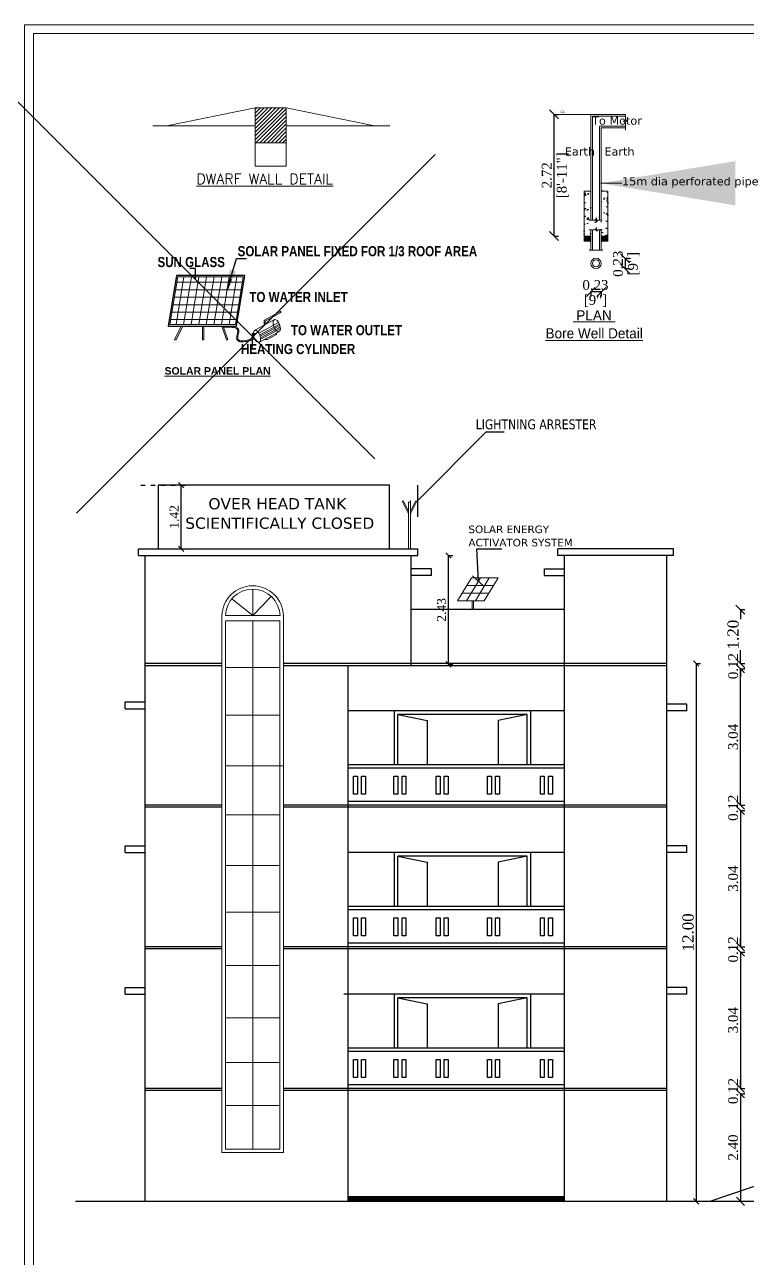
# Model space of a CAD drawing. Header units: metres. Extents: x 6014 to 6142, y -370 to -316.
# Drawn here: x 6014.47 to 6030.59, y -343.08 to -315.56 of the extents above; entities that cross this region are included whole.
import ezdxf

# ---------------------------------------------------------------- set-up
doc = ezdxf.new("R2010")
doc.units = ezdxf.units.M
doc.header["$MEASUREMENT"] = 0
doc.header["$PDMODE"] = 34
doc.linetypes.add('DOT2', pattern=[0.125, 0, -0.125])
doc.layers.get('0').update_dxf_attribs({"lineweight": 18})
doc.layers.get('Defpoints').update_dxf_attribs({"lineweight": 18})
for name, color, linetype in [('BLK_1_HT_OF_BLDG', 5, 'Continuous'), ('BLK_1_PARAPET_HT', 233, 'Continuous'), ('BLK_1_ROOF_WATER_TA1NK_HT', 235, 'Continuous'), ('BLK_1_STAIR_HEADROOM', 55, 'Continuous')]:
    doc.layers.add(name, color=color, linetype=linetype)
doc.styles.add('MURUGAN', font='GOTHIC.TTF')
doc.styles.add('R1', font='swisscb.ttf')
doc.styles.add('ROMANC', font='GOTHIC.TTF')
doc.styles.add('ROMAND', font='ROMAND.SHX')
doc.styles.add('ROMANS', font='verdana.ttf', dxfattribs={"width": 0.8})
doc.styles.add('ROMANTIC', font='arialbd.ttf')
doc.styles.get("Standard").update_dxf_attribs({"font": 'arial.ttf'})
doc.styles.add('style1', font='times.ttf')
doc.dimstyles.new('ARROW', dxfattribs={"dimscale": 0, "dimtxt": 9, "dimasz": 4, "dimexe": 1, "dimexo": 2, "dimgap": 4, "dimtad": 1, "dimdec": 1, "dimzin": 3, "dimdsep": 46, "dimlunit": 4, "dimtxsty": 'ROMANS', "dimblk": 'OBLIQUE', "dimcen": 0, "dimclrd": 256, "dimclre": 256, "dimclrt": 256, "dimadec": 0, "dimazin": 0, "dimtfac": 1, "dimtdec": 1, "dimtix": 1, "dimtmove": 2, "dimatfit": 0, "dimldrblk": 'OBLIQUE', "dimfxl": 0, "dimtolj": 1, "dimtzin": 3, "dimarcsym": 0})
doc.dimstyles.new('main dim', dxfattribs={"dimtxt": 0.15, "dimasz": 0.12, "dimexe": 0.1, "dimexo": 0.1, "dimgap": 0.05, "dimtad": 1, "dimzin": 3, "dimdsep": 46, "dimtxsty": 'style1', "dimblk": 'OBLIQUE', "dimcen": 0.125, "dimclrd": 8, "dimclre": 8, "dimclrt": 7, "dimadec": 0, "dimazin": 0, "dimtfac": 0.8, "dimtix": 1, "dimtofl": 0, "dimtmove": 2, "dimatfit": 0, "dimfxl": 0, "dimtolj": 1, "dimtzin": 0, "dimarcsym": 0})
doc.dimstyles.get("Standard").update_dxf_attribs({"dimtxt": 7.328125, "dimasz": 3, "dimexe": 3, "dimexo": 6, "dimgap": 1, "dimtad": 1, "dimdec": 1, "dimzin": 11, "dimlunit": 4, "dimtxsty": 'Standard', "dimcen": 2.5, "dimdle": 3, "dimclrd": 4, "dimclre": 8, "dimclrt": 1, "dimadec": 0, "dimazin": 0, "dimtfac": 0.5, "dimtdec": 1, "dimtix": 1, "dimtmove": 0, "dimatfit": 3, "dimfxl": 0, "dimlwd": 15, "dimarcsym": 0})

# ---------------------------------------------------------------- blocks, each defined once
blk = doc.blocks.new('_Oblique')
at = {"color": 0, "linetype": 'ByBlock', "lineweight": -2}
blk.add_line((-0.5, -0.5), (0.5, 0.5), dxfattribs=at)
blk = doc.blocks.new('*D333')
at = {"layer": 'BLK_1_PARAPET_HT', "color": 8, "linetype": 'DOT2', "lineweight": -2}
for p, q in [((6030.435, -328.612), (6030.535, -328.612)), ((6030.435, -329.812), (6030.535, -329.812))]:
    blk.add_line(p, q, dxfattribs=at)
at = {"layer": 'BLK_1_PARAPET_HT', "color": 8, "lineweight": -2}
for p, q in [((6030.435, -328.612), (6030.435, -328.824)), ((6030.435, -329.812), (6030.435, -329.514))]:
    blk.add_line(p, q, dxfattribs=at)
at = {"layer": 'Defpoints', "color": 0, "lineweight": -2}
for p in [(6030.435, -328.612), (6030.435, -329.812), (6030.435, -329.812)]:
    blk.add_point(p, dxfattribs=at)
at = {"layer": 'BLK_1_PARAPET_HT', "color": 8, "lineweight": -2, "xscale": 0.2, "yscale": 0.2, "zscale": 0.2}
for p, rotation in [((6030.435, -328.612), 90), ((6030.435, -329.812), 270)]:
    blk.add_blockref('_Oblique', p, dxfattribs=dict(at, rotation=rotation))
at = {"layer": 'BLK_1_PARAPET_HT', "color": 7, "lineweight": -2, "insert": (6030.273, -329.169), "char_height": 0.25, "attachment_point": 5, "rotation": 90, "style": 'style1'}
blk.add_mtext('\\A1;1.20', dxfattribs=at)
blk = doc.blocks.new('*D334')
at = {"color": 8, "lineweight": -2}
for p, q in [((6030.435, -329.812), (6030.435, -329.632)), ((6030.435, -329.932), (6030.435, -330.112))]:
    blk.add_line(p, q, dxfattribs=at)
at = {"color": 8, "linetype": 'DOT2', "lineweight": -2}
for p, q in [((6030.435, -329.812), (6030.535, -329.812)), ((6030.435, -329.932), (6030.535, -329.932))]:
    blk.add_line(p, q, dxfattribs=at)
at = {"layer": 'Defpoints', "color": 0, "lineweight": -2}
for p in [(6030.435, -329.812), (6030.435, -329.932), (6030.435, -329.932)]:
    blk.add_point(p, dxfattribs=at)
at = {"color": 8, "lineweight": -2, "xscale": 0.18, "yscale": 0.18, "zscale": 0.18}
for p, rotation in [((6030.435, -329.812), 270), ((6030.435, -329.932), 90)]:
    blk.add_blockref('_Oblique', p, dxfattribs=dict(at, rotation=rotation))
at = {"color": 7, "insert": (6030.273, -329.872), "char_height": 0.22, "attachment_point": 5, "rotation": 90, "style": 'style1'}
blk.add_mtext('\\A1;0.12', dxfattribs=at)
blk = doc.blocks.new('*D335')
at = {"color": 8, "linetype": 'DOT2', "lineweight": -2}
for p, q in [((6030.435, -329.932), (6030.535, -329.932)), ((6030.435, -332.972), (6030.535, -332.972))]:
    blk.add_line(p, q, dxfattribs=at)
at = {"color": 8, "lineweight": -2}
blk.add_line((6030.435, -332.972), (6030.435, -329.932), dxfattribs=at)
at = {"layer": 'Defpoints', "color": 0, "lineweight": -2}
for p in [(6030.435, -329.932), (6030.435, -329.932), (6030.435, -332.972)]:
    blk.add_point(p, dxfattribs=at)
at = {"color": 8, "lineweight": -2, "xscale": 0.18, "yscale": 0.18, "zscale": 0.18}
for p, rotation in [((6030.435, -329.932), 90), ((6030.435, -332.972), 270)]:
    blk.add_blockref('_Oblique', p, dxfattribs=dict(at, rotation=rotation))
at = {"color": 7, "insert": (6030.273, -331.452), "char_height": 0.22, "attachment_point": 5, "rotation": 90, "style": 'style1'}
blk.add_mtext('\\A1;3.04', dxfattribs=at)
blk = doc.blocks.new('*D336')
at = {"color": 8, "lineweight": -2}
for p, q in [((6030.435, -332.972), (6030.435, -332.792)), ((6030.435, -333.092), (6030.435, -333.272))]:
    blk.add_line(p, q, dxfattribs=at)
at = {"color": 8, "linetype": 'DOT2', "lineweight": -2}
for p, q in [((6030.435, -332.972), (6030.535, -332.972)), ((6030.435, -333.092), (6030.535, -333.092))]:
    blk.add_line(p, q, dxfattribs=at)
at = {"layer": 'Defpoints', "color": 0, "lineweight": -2}
for p in [(6030.435, -332.972), (6030.435, -333.092), (6030.435, -333.092)]:
    blk.add_point(p, dxfattribs=at)
at = {"color": 8, "lineweight": -2, "xscale": 0.18, "yscale": 0.18, "zscale": 0.18}
for p, rotation in [((6030.435, -332.972), 270), ((6030.435, -333.092), 90)]:
    blk.add_blockref('_Oblique', p, dxfattribs=dict(at, rotation=rotation))
at = {"color": 7, "insert": (6030.273, -333.032), "char_height": 0.22, "attachment_point": 5, "rotation": 90, "style": 'style1'}
blk.add_mtext('\\A1;0.12', dxfattribs=at)
blk = doc.blocks.new('*D337')
at = {"color": 8, "linetype": 'DOT2', "lineweight": -2}
for p, q in [((6030.435, -333.092), (6030.535, -333.092)), ((6030.435, -336.132), (6030.535, -336.132))]:
    blk.add_line(p, q, dxfattribs=at)
at = {"color": 8, "lineweight": -2}
blk.add_line((6030.435, -333.092), (6030.435, -336.132), dxfattribs=at)
at = {"layer": 'Defpoints', "color": 0, "lineweight": -2}
for p in [(6030.435, -333.092), (6030.435, -336.132), (6030.435, -336.132)]:
    blk.add_point(p, dxfattribs=at)
at = {"color": 8, "lineweight": -2, "xscale": 0.18, "yscale": 0.18, "zscale": 0.18}
for p, rotation in [((6030.435, -333.092), 90), ((6030.435, -336.132), 270)]:
    blk.add_blockref('_Oblique', p, dxfattribs=dict(at, rotation=rotation))
at = {"color": 7, "insert": (6030.273, -334.612), "char_height": 0.22, "attachment_point": 5, "rotation": 90, "style": 'style1'}
blk.add_mtext('\\A1;3.04', dxfattribs=at)
blk = doc.blocks.new('*D338')
at = {"color": 8, "lineweight": -2}
for p, q in [((6030.435, -336.132), (6030.435, -335.952)), ((6030.435, -336.252), (6030.435, -336.432))]:
    blk.add_line(p, q, dxfattribs=at)
at = {"color": 8, "linetype": 'DOT2', "lineweight": -2}
for p, q in [((6030.435, -336.132), (6030.535, -336.132)), ((6030.435, -336.252), (6030.535, -336.252))]:
    blk.add_line(p, q, dxfattribs=at)
at = {"layer": 'Defpoints', "color": 0, "lineweight": -2}
for p in [(6030.435, -336.132), (6030.435, -336.252), (6030.435, -336.252)]:
    blk.add_point(p, dxfattribs=at)
at = {"color": 8, "lineweight": -2, "xscale": 0.18, "yscale": 0.18, "zscale": 0.18}
for p, rotation in [((6030.435, -336.132), 270), ((6030.435, -336.252), 90)]:
    blk.add_blockref('_Oblique', p, dxfattribs=dict(at, rotation=rotation))
at = {"color": 7, "insert": (6030.273, -336.192), "char_height": 0.22, "attachment_point": 5, "rotation": 90, "style": 'style1'}
blk.add_mtext('\\A1;0.12', dxfattribs=at)
blk = doc.blocks.new('*D339')
at = {"color": 8, "linetype": 'DOT2', "lineweight": -2}
for p, q in [((6030.435, -336.252), (6030.535, -336.252)), ((6030.435, -339.292), (6030.535, -339.292))]:
    blk.add_line(p, q, dxfattribs=at)
at = {"color": 8, "lineweight": -2}
blk.add_line((6030.435, -336.252), (6030.435, -339.292), dxfattribs=at)
at = {"layer": 'Defpoints', "color": 0, "lineweight": -2}
for p in [(6030.435, -336.252), (6030.435, -339.292), (6030.435, -339.292)]:
    blk.add_point(p, dxfattribs=at)
at = {"color": 8, "lineweight": -2, "xscale": 0.18, "yscale": 0.18, "zscale": 0.18}
for p, rotation in [((6030.435, -336.252), 90), ((6030.435, -339.292), 270)]:
    blk.add_blockref('_Oblique', p, dxfattribs=dict(at, rotation=rotation))
at = {"color": 7, "insert": (6030.273, -337.772), "char_height": 0.22, "attachment_point": 5, "rotation": 90, "style": 'style1'}
blk.add_mtext('\\A1;3.04', dxfattribs=at)
blk = doc.blocks.new('*D340')
at = {"color": 8, "lineweight": -2}
for p, q in [((6030.435, -339.292), (6030.435, -339.112)), ((6030.435, -339.412), (6030.435, -339.592))]:
    blk.add_line(p, q, dxfattribs=at)
at = {"color": 8, "linetype": 'DOT2', "lineweight": -2}
for p, q in [((6030.435, -339.292), (6030.535, -339.292)), ((6030.435, -339.412), (6030.535, -339.412))]:
    blk.add_line(p, q, dxfattribs=at)
at = {"layer": 'Defpoints', "color": 0, "lineweight": -2}
for p in [(6030.435, -339.292), (6030.435, -339.412), (6030.435, -339.412)]:
    blk.add_point(p, dxfattribs=at)
at = {"color": 8, "lineweight": -2, "xscale": 0.18, "yscale": 0.18, "zscale": 0.18}
for p, rotation in [((6030.435, -339.292), 270), ((6030.435, -339.412), 90)]:
    blk.add_blockref('_Oblique', p, dxfattribs=dict(at, rotation=rotation))
at = {"color": 7, "insert": (6030.273, -339.352), "char_height": 0.22, "attachment_point": 5, "rotation": 90, "style": 'style1'}
blk.add_mtext('\\A1;0.12', dxfattribs=at)
blk = doc.blocks.new('*D341')
at = {"color": 8, "linetype": 'DOT2', "lineweight": -2}
for p, q in [((6030.435, -339.412), (6030.535, -339.412)), ((6030.435, -341.812), (6030.535, -341.812))]:
    blk.add_line(p, q, dxfattribs=at)
at = {"color": 8, "lineweight": -2}
blk.add_line((6030.435, -339.412), (6030.435, -341.812), dxfattribs=at)
at = {"layer": 'Defpoints', "color": 0, "lineweight": -2}
for p in [(6030.435, -339.412), (6030.435, -341.812), (6030.435, -341.812)]:
    blk.add_point(p, dxfattribs=at)
at = {"color": 8, "lineweight": -2, "xscale": 0.18, "yscale": 0.18, "zscale": 0.18}
for p, rotation in [((6030.435, -339.412), 90), ((6030.435, -341.812), 270)]:
    blk.add_blockref('_Oblique', p, dxfattribs=dict(at, rotation=rotation))
at = {"color": 7, "insert": (6030.273, -340.612), "char_height": 0.22, "attachment_point": 5, "rotation": 90, "style": 'style1'}
blk.add_mtext('\\A1;2.40', dxfattribs=at)
blk = doc.blocks.new('*D357')
at = {"color": 8, "linetype": 'DOT2', "lineweight": -2}
for p, q in [((6027.099, -321.524), (6027.099, -321.624)), ((6027.33, -321.524), (6027.33, -321.624))]:
    blk.add_line(p, q, dxfattribs=at)
at = {"color": 8, "lineweight": -2}
blk.add_line((6027.33, -321.524), (6027.099, -321.524), dxfattribs=at)
at = {"layer": 'Defpoints', "color": 0, "lineweight": -2}
for p in [(6027.099, -321.524), (6027.099, -321.524), (6027.33, -321.524)]:
    blk.add_point(p, dxfattribs=at)
at = {"color": 8, "lineweight": -2, "xscale": 0.2, "yscale": 0.2, "zscale": 0.2, "rotation": 180}
blk.add_blockref('_Oblique', (6027.099, -321.524), dxfattribs=at)
at = {"color": 8, "lineweight": -2, "xscale": 0.2, "yscale": 0.2, "zscale": 0.2}
blk.add_blockref('_Oblique', (6027.33, -321.524), dxfattribs=at)
at = {"color": 7, "char_height": 0.22, "attachment_point": 5, "style": 'style1'}
for s, insert in [('\\A1;0.23', (6027.202, -321.371)), ('\\A1;[9"]', (6027.202, -321.725))]:
    blk.add_mtext(s, dxfattribs=dict(at, insert=insert))
blk = doc.blocks.new('*D358')
at = {"color": 8, "linetype": 'DOT2', "lineweight": -2}
for p, q in [((6027.861, -320.771), (6027.961, -320.771)), ((6027.861, -321.002), (6027.961, -321.002))]:
    blk.add_line(p, q, dxfattribs=at)
at = {"color": 8, "lineweight": -2}
blk.add_line((6027.861, -320.771), (6027.861, -321.002), dxfattribs=at)
at = {"layer": 'Defpoints', "color": 0, "lineweight": -2}
for p in [(6027.861, -320.771), (6027.861, -321.002), (6027.861, -321.002)]:
    blk.add_point(p, dxfattribs=at)
at = {"color": 8, "lineweight": -2, "xscale": 0.2, "yscale": 0.2, "zscale": 0.2}
for p, rotation in [((6027.861, -320.771), 90), ((6027.861, -321.002), 270)]:
    blk.add_blockref('_Oblique', p, dxfattribs=dict(at, rotation=rotation))
at = {"color": 7, "char_height": 0.22, "attachment_point": 5, "rotation": 90, "style": 'style1'}
for s, insert in [('\\A1;0.23', (6027.705, -320.895)), ('\\A1;[9"]', (6028.059, -320.895))]:
    blk.add_mtext(s, dxfattribs=dict(at, insert=insert))
blk = doc.blocks.new('*D359')
at = {"color": 8, "linetype": 'DOT2', "lineweight": -2}
for p, q in [((6026.28, -317.563), (6026.38, -317.563)), ((6026.28, -320.279), (6026.38, -320.279))]:
    blk.add_line(p, q, dxfattribs=at)
at = {"color": 8, "lineweight": -2}
blk.add_line((6026.28, -320.279), (6026.28, -317.563), dxfattribs=at)
at = {"layer": 'Defpoints', "color": 0, "lineweight": -2}
for p in [(6026.28, -317.563), (6026.28, -317.563), (6026.28, -320.279)]:
    blk.add_point(p, dxfattribs=at)
at = {"color": 8, "lineweight": -2, "xscale": 0.2, "yscale": 0.2, "zscale": 0.2}
for p, rotation in [((6026.28, -317.563), 90), ((6026.28, -320.279), 270)]:
    blk.add_blockref('_Oblique', p, dxfattribs=dict(at, rotation=rotation))
at = {"color": 7, "char_height": 0.22, "attachment_point": 5, "rotation": 90, "style": 'style1'}
for s, insert in [('\\A1;[8\'-11"]', (6026.472, -318.921)), ('\\A1;2.72', (6026.117, -318.921))]:
    blk.add_mtext(s, dxfattribs=dict(at, insert=insert))
blk = doc.blocks.new('*D383')
at = {"layer": 'BLK_1_HT_OF_BLDG', "color": 8, "linetype": 'DOT2', "lineweight": -2}
for p, q in [((6029.445, -329.812), (6029.545, -329.812)), ((6029.445, -341.812), (6029.545, -341.812))]:
    blk.add_line(p, q, dxfattribs=at)
at = {"layer": 'BLK_1_HT_OF_BLDG', "color": 8, "lineweight": -2}
blk.add_line((6029.445, -329.812), (6029.445, -341.812), dxfattribs=at)
at = {"layer": 'Defpoints', "color": 0, "lineweight": -2}
for p in [(6029.445, -329.812), (6029.445, -341.812), (6029.445, -341.812)]:
    blk.add_point(p, dxfattribs=at)
at = {"layer": 'BLK_1_HT_OF_BLDG', "color": 8, "lineweight": -2, "xscale": 0.12, "yscale": 0.12, "zscale": 0.12}
for p, rotation in [((6029.445, -329.812), 90), ((6029.445, -341.812), 270)]:
    blk.add_blockref('_Oblique', p, dxfattribs=dict(at, rotation=rotation))
at = {"layer": 'BLK_1_HT_OF_BLDG', "color": 7, "insert": (6029.268, -335.812), "char_height": 0.25, "attachment_point": 5, "rotation": 90, "style": 'style1'}
blk.add_mtext('\\A1;12.00', dxfattribs=at)
blk = doc.blocks.new('*D443')
at = {"layer": 'BLK_1_ROOF_WATER_TA1NK_HT', "color": 8, "linetype": 'DOT2', "lineweight": -2}
for p, q in [((6017.06, -325.834), (6018.06, -325.834)), ((6017.06, -327.252), (6018.06, -327.252))]:
    blk.add_line(p, q, dxfattribs=at)
at = {"layer": 'BLK_1_ROOF_WATER_TA1NK_HT', "color": 8, "lineweight": -2}
blk.add_line((6017.96, -327.252), (6017.96, -325.834), dxfattribs=at)
at = {"layer": 'Defpoints', "color": 0, "lineweight": -2}
for p in [(6016.96, -325.834), (6017.96, -325.834), (6016.96, -327.252)]:
    blk.add_point(p, dxfattribs=at)
at = {"layer": 'BLK_1_ROOF_WATER_TA1NK_HT', "color": 8, "lineweight": -2, "xscale": 0.12, "yscale": 0.12, "zscale": 0.12}
for p, rotation in [((6017.96, -325.834), 90), ((6017.96, -327.252), 270)]:
    blk.add_blockref('_Oblique', p, dxfattribs=dict(at, rotation=rotation))
at = {"layer": 'BLK_1_ROOF_WATER_TA1NK_HT', "color": 7, "insert": (6017.808, -326.543), "char_height": 0.2, "attachment_point": 5, "rotation": 90, "style": 'style1'}
blk.add_mtext('\\A1;1.42', dxfattribs=at)
blk = doc.blocks.new('*D444')
at = {"layer": 'BLK_1_STAIR_HEADROOM', "color": 8, "linetype": 'DOT2', "lineweight": -2}
for p, q in [((6023.922, -327.402), (6024.022, -327.402)), ((6023.922, -329.832), (6024.022, -329.832))]:
    blk.add_line(p, q, dxfattribs=at)
at = {"layer": 'BLK_1_STAIR_HEADROOM', "color": 8, "lineweight": -2}
blk.add_line((6023.922, -329.832), (6023.922, -327.402), dxfattribs=at)
at = {"layer": 'Defpoints', "color": 0, "lineweight": -2}
for p in [(6023.855, -327.402), (6023.922, -327.402), (6023.855, -329.832)]:
    blk.add_point(p, dxfattribs=at)
at = {"layer": 'BLK_1_STAIR_HEADROOM', "color": 8, "lineweight": -2, "xscale": 0.12, "yscale": 0.12, "zscale": 0.12}
for p, rotation in [((6023.922, -327.402), 90), ((6023.922, -329.832), 270)]:
    blk.add_blockref('_Oblique', p, dxfattribs=dict(at, rotation=rotation))
at = {"layer": 'BLK_1_STAIR_HEADROOM', "color": 7, "insert": (6023.77, -328.617), "char_height": 0.2, "attachment_point": 5, "rotation": 90, "style": 'style1'}
blk.add_mtext('\\A1;2.43', dxfattribs=at)

msp = doc.modelspace()

# ---------------------------------------------------------------- hatches: boundary and pattern name
h = msp.add_hatch()
h.set_pattern_fill('ANSI31', color=22, scale=0.47995, style=0)
h.set_pattern_definition([(45, (4907.61223, -499.136076), (-0.0424220115, 0.0424220115), [])])
h.paths.add_polyline_path([(6020.305, -318.195), (6020.305, -317.415), (6019.613, -317.415), (6019.613, -318.195)])
at = {"linetype": 'ByBlock', "lineweight": 18, "ltscale": 10}
h = msp.add_hatch(dxfattribs=at)
h.set_pattern_fill('AR-CONC', color=252, scale=0.001886, style=0)
h.set_pattern_definition([(50, (1974.0034, 336.4755), (0.343647883, -0.03006528), [0.035933277, -0.395266046]), (355, (1974.0034, 336.4755), (-0.066477177, 0.360382743), [0.028746622, -0.316212837]), (100.451, (1974.03205, 336.473), (0.277171948, 0.330315824), [0.03053857, -0.335924267]), (46.1842, (1974.0034, 336.57133), (0.51132589, -0.079302814), [0.053899915, -0.59289907]), (96.6356, (1974.046, 336.5647), (0.44780641, 0.46670924), [0.045807855, -0.5038864]), (351.184, (1974.0034, 336.57133), (0.44780711, 0.466708414), [0.04311993, -0.474319255]), (21, (1974.05132, 336.54737), (0.285985274, -0.192899485), [0.035933277, -0.395266046]), (326, (1974.05132, 336.54737), (0.116574772, 0.347426624), [0.028746622, -0.316212837]), (71.4514, (1974.07516, 336.5313), (0.402559258, 0.154527912), [0.03053857, -0.335924267]), (37.5, (1974.00341, 336.4755), (0.0058259126, 0.159492894), [0, -0.312379954, 0, -0.321003941, 0, -0.317410613]), (7.5, (1974.00341, 336.4755), (0.1260393405, 0.188966737), [0, -0.183020157, 0, -0.305193299, 0, -0.120975366]), (327.5, (1973.89657, 336.4755), (0.2557592863, -0.010805908), [0, -0.11977759, 0, -0.37370608, 0, -0.495879222]), (317.5, (1973.84866, 336.4755), (0.279410336, 0.047961005), [0, -0.155710867, 0, -0.248179166, 0, -0.352146114])])
h.paths.add_polyline_path([(6027.481, -319.264), (6027.33, -319.264), (6027.33, -319.926), (6027.254, -319.926), (6027.224, -319.958), (6027.224, -319.872), (6027.198, -319.926), (6027.099, -319.926), (6027.099, -319.272), (6026.948, -319.272), (6026.948, -320.279), (6027.099, -320.279), (6027.099, -320.139), (6027.198, -320.139), (6027.224, -320.085), (6027.224, -320.171), (6027.254, -320.139), (6027.33, -320.139), (6027.33, -320.279), (6027.481, -320.279)])
at = {"lineweight": -2}
h = msp.add_hatch(dxfattribs=at)
h.set_pattern_fill('ANSI31', color=0)
h.set_pattern_definition([(45, (-48.7563, -9.51538), (-0.0883883476, 0.0883883476), [])])
h.paths.add_polyline_path([(6019.054, -321.308), (6019.024, -321.308), (6018.989, -321.475)])
h.paths.add_polyline_path([(6019.078, -321.247), (6019.039, -321.237), (6019.024, -321.308), (6019.054, -321.308)])
h = msp.add_hatch(color=0, dxfattribs=at)
h.dxf.hatch_style = 1
h.paths.add_polyline_path([(6019.078, -321.247), (6019.039, -321.237), (6019.024, -321.308), (6019.054, -321.308)])
h.paths.add_polyline_path([(6019.054, -321.308), (6019.024, -321.308), (6018.989, -321.475)])

# ---------------------------------------------------------------- linework, layer by layer
for p, q in [((6014.473, -315.561), (6014.473, -366.804)), ((6014.473, -315.561), (6095.903, -315.561)), ((6014.673, -315.761), (6014.673, -366.604)), ((6014.673, -315.761), (6095.703, -315.761)), ((6019.613, -317.415), (6017.643, -317.821)), ((6019.613, -317.415), (6019.613, -318.714)), ((6020.305, -317.415), (6019.613, -317.415)), ((6020.305, -317.415), (6020.305, -318.714)), ((6020.305, -317.415), (6022.275, -317.821)), ((6019.613, -317.821), (6017.329, -317.821)), ((6020.305, -317.821), (6022.616, -317.821)), ((6019.613, -318.195), (6020.305, -318.195)), ((6019.613, -318.714), (6020.305, -318.714)), ((6026.948, -320.393), (6026.948, -319.272)), ((6026.948, -319.272), (6027.099, -319.272)), ((6027.33, -319.272), (6027.481, -319.272)), ((6027.481, -320.393), (6027.481, -319.272)), ((6022.914, -326.182), (6022.888, -326.191)), ((6023.032, -326.477), (6022.888, -326.191)), ((6023.032, -326.416), (6022.914, -326.182)), ((6023.032, -326.216), (6023.032, -327.252)), ((6023.077, -326.216), (6023.032, -326.216)), ((6023.077, -326.179), (6023.077, -327.252)), ((6023.077, -326.416), (6023.195, -326.182)), ((6023.077, -326.477), (6023.221, -326.191)), ((6023.195, -326.182), (6023.221, -326.191)), ((6024.435, -327.905), (6024.125, -328.416)), ((6024.635, -327.905), (6024.324, -328.416)), ((6024.435, -327.905), (6025.033, -327.905)), ((6024.834, -327.905), (6024.524, -328.416)), ((6025.033, -327.905), (6024.723, -328.416)), ((6024.228, -328.246), (6024.826, -328.246)), ((6024.332, -328.075), (6024.93, -328.075)), ((6024.125, -328.416), (6024.723, -328.416)), ((6024.451, -328.416), (6024.451, -328.612)), ((6024.479, -328.416), (6024.479, -328.612))]:
    msp.add_line(p, q)
at = {"color": 0, "linetype": 'ByBlock', "lineweight": 18, "ltscale": 10}
msp.add_line((6027.099, -317.563), (6026.268, -317.563), dxfattribs=at)
at = {"color": 1, "linetype": 'ByBlock', "lineweight": 18, "ltscale": 10}
for p, q in [((6027.099, -319.926), (6027.099, -317.563)), ((6027.099, -317.563), (6027.875, -317.563)), ((6027.875, -317.563), (6027.875, -317.685)), ((6027.33, -317.865), (6027.875, -317.865)), ((6027.33, -319.926), (6027.33, -317.865)), ((6027.099, -320.591), (6027.099, -320.139)), ((6027.33, -320.591), (6027.33, -320.139))]:
    msp.add_line(p, q, dxfattribs=at)
at = {"color": 5, "linetype": 'ByBlock', "lineweight": 18, "ltscale": 10}
for p, q in [((6027.137, -317.601), (6027.875, -317.601)), ((6027.137, -319.926), (6027.137, -317.601)), ((6027.292, -317.827), (6027.875, -317.827)), ((6027.292, -319.926), (6027.292, -317.827)), ((6027.137, -320.591), (6027.137, -320.139)), ((6027.292, -320.591), (6027.292, -320.139))]:
    msp.add_line(p, q, dxfattribs=at)
at = {"color": 92, "linetype": 'ByBlock', "lineweight": 18, "ltscale": 10}
for p, q in [((6027.875, -317.742), (6027.821, -317.715)), ((6027.821, -317.715), (6027.907, -317.715)), ((6027.907, -317.715), (6027.875, -317.685)), ((6027.875, -317.913), (6027.875, -317.742)), ((6027.059, -319.926), (6027.198, -319.926)), ((6027.198, -319.926), (6027.224, -319.872)), ((6027.198, -320.139), (6027.224, -320.085)), ((6027.224, -319.872), (6027.224, -319.958)), ((6027.224, -319.958), (6027.254, -319.926)), ((6027.224, -320.085), (6027.224, -320.171)), ((6027.355, -319.926), (6027.254, -319.926)), ((6027.099, -320.279), (6026.948, -320.279)), ((6027.099, -320.298), (6026.948, -320.298)), ((6027.099, -320.317), (6026.948, -320.317)), ((6027.099, -320.336), (6026.948, -320.336)), ((6027.099, -320.355), (6026.948, -320.355)), ((6027.059, -320.139), (6027.198, -320.139)), ((6027.224, -320.171), (6027.254, -320.139)), ((6027.355, -320.139), (6027.254, -320.139)), ((6027.33, -320.279), (6027.481, -320.279)), ((6027.33, -320.298), (6027.481, -320.298)), ((6027.33, -320.317), (6027.481, -320.317)), ((6027.33, -320.336), (6027.481, -320.336)), ((6027.33, -320.355), (6027.481, -320.355)), ((6027.099, -320.374), (6026.948, -320.374)), ((6027.099, -320.393), (6026.948, -320.393)), ((6027.059, -320.591), (6027.364, -320.591)), ((6027.33, -320.374), (6027.481, -320.374)), ((6027.33, -320.393), (6027.481, -320.393))]:
    msp.add_line(p, q, dxfattribs=at)
at = {"color": 1}
for p, q in [((6017.676, -322.284), (6017.86, -321.156)), ((6017.713, -322.252), (6017.887, -321.188)), ((6017.849, -322.252), (6018.022, -321.188)), ((6017.86, -321.156), (6019.384, -321.156)), ((6017.887, -321.188), (6019.346, -321.188)), ((6018.017, -322.252), (6018.191, -321.188)), ((6018.186, -322.252), (6018.36, -321.188)), ((6018.355, -322.252), (6018.529, -321.188)), ((6018.524, -322.252), (6018.698, -321.188)), ((6018.693, -322.252), (6018.867, -321.188)), ((6018.862, -322.252), (6019.035, -321.188)), ((6019.031, -322.252), (6019.204, -321.188)), ((6019.346, -321.188), (6019.172, -322.252)), ((6019.384, -321.156), (6019.199, -322.284)), ((6019.327, -321.308), (6017.867, -321.308)), ((6019.272, -321.641), (6017.813, -321.641)), ((6019.299, -321.475), (6017.84, -321.475)), ((6019.218, -321.975), (6017.758, -321.975)), ((6019.245, -321.808), (6017.786, -321.808)), ((6019.822, -322.154), (6020.188, -321.955)), ((6019.849, -322.166), (6020.188, -321.983)), ((6019.199, -322.284), (6017.676, -322.284)), ((6019.172, -322.252), (6017.713, -322.252)), ((6019.191, -322.141), (6017.731, -322.141)), ((6017.962, -322.284), (6017.817, -322.59)), ((6017.997, -322.284), (6017.852, -322.59)), ((6018.438, -322.284), (6018.438, -322.59)), ((6018.469, -322.284), (6018.469, -322.59)), ((6018.87, -322.284), (6018.973, -322.59)), ((6018.903, -322.284), (6019.007, -322.59)), ((6019.606, -322.38), (6020.045, -322.142)), ((6019.696, -322.441), (6020.135, -322.202)), ((6019.717, -322.483), (6020.156, -322.244)), ((6019.727, -322.513), (6020.166, -322.274)), ((6019.815, -322.17), (6019.815, -322.266)), ((6019.839, -322.18), (6019.839, -322.254)), ((6019.712, -322.644), (6020.141, -322.411)), ((6019.734, -322.547), (6020.173, -322.308)), ((6019.736, -322.58), (6020.175, -322.341)), ((6019.743, -322.576), (6020.175, -322.341)), ((6019.865, -322.594), (6020.089, -322.471)), ((6019.865, -322.561), (6019.865, -322.594)), ((6017.817, -322.59), (6017.852, -322.59)), ((6018.438, -322.59), (6018.469, -322.59)), ((6018.973, -322.59), (6019.007, -322.59)), ((6019.865, -322.594), (6019.814, -322.588)), ((6019.558, -328.746), (6019.558, -328.156)), ((6019.558, -328.746), (6019.971, -328.317)), ((6019.558, -328.746), (6019.09, -328.374)), ((6018.872, -340.726), (6018.872, -328.746)), ((6020.167, -328.746), (6018.948, -328.746)), ((6018.948, -340.65), (6018.948, -328.865)), ((6020.167, -328.865), (6018.948, -328.865)), ((6019.558, -340.65), (6019.558, -328.865)), ((6020.167, -340.65), (6020.167, -328.865)), ((6020.243, -340.726), (6020.243, -328.746)), ((6020.167, -329.905), (6018.948, -329.905)), ((6020.167, -330.963), (6018.948, -330.963)), ((6020.243, -332.096), (6018.948, -332.096)), ((6020.167, -333.188), (6018.948, -333.188)), ((6020.167, -334.322), (6018.948, -334.322)), ((6020.167, -334.322), (6018.948, -334.322)), ((6020.167, -335.361), (6018.948, -335.361)), ((6020.167, -336.551), (6018.948, -336.551)), ((6020.167, -337.722), (6018.948, -337.722)), ((6020.167, -338.716), (6018.948, -338.716)), ((6020.167, -339.677), (6018.948, -339.677)), ((6020.243, -340.726), (6018.872, -340.726)), ((6020.167, -340.65), (6018.948, -340.65))]:
    msp.add_line(p, q, dxfattribs=at)
at = {"lineweight": -2}
for p, q in [((6018.989, -321.475), (6019.039, -321.237)), ((6019.078, -321.247), (6018.989, -321.475)), ((6019.039, -321.237), (6019.078, -321.247)), ((6020.188, -321.983), (6020.188, -321.955)), ((6017.012, -327.402), (6017.012, -327.252)), ((6017.012, -327.252), (6023.242, -327.252)), ((6017.012, -327.402), (6023.242, -327.402)), ((6017.162, -328.902), (6017.162, -327.402)), ((6023.092, -329.862), (6023.092, -327.402)), ((6023.242, -327.402), (6023.242, -327.252)), ((6028.942, -327.252), (6026.362, -327.252)), ((6026.362, -327.402), (6026.362, -327.252)), ((6028.942, -327.402), (6026.362, -327.402)), ((6026.512, -328.902), (6026.512, -327.402)), ((6028.792, -341.812), (6028.792, -327.402)), ((6028.942, -327.402), (6028.942, -327.252)), ((6023.542, -327.702), (6023.092, -327.702)), ((6023.542, -327.852), (6023.542, -327.702)), ((6026.062, -327.702), (6026.512, -327.702)), ((6026.062, -327.852), (6026.062, -327.702)), ((6023.542, -327.852), (6023.092, -327.852)), ((6026.062, -327.852), (6026.512, -327.852)), ((6026.512, -328.612), (6023.092, -328.612)), ((6017.162, -341.812), (6017.162, -328.902)), ((6026.512, -341.812), (6026.512, -328.902)), ((6018.872, -329.812), (6017.162, -329.812)), ((6018.872, -329.862), (6017.162, -329.862)), ((6028.792, -329.812), (6020.243, -329.812)), ((6028.792, -329.862), (6020.243, -329.862)), ((6021.685, -341.812), (6021.685, -329.862)), ((6016.712, -330.672), (6017.162, -330.672)), ((6016.712, -330.822), (6016.712, -330.672)), ((6016.712, -330.822), (6017.162, -330.822)), ((6029.242, -330.722), (6028.792, -330.722)), ((6029.242, -330.872), (6029.242, -330.722)), ((6026.512, -330.872), (6021.685, -330.872)), ((6022.718, -332.072), (6022.718, -330.872)), ((6025.678, -330.952), (6022.798, -330.952)), ((6022.798, -332.072), (6022.798, -330.952)), ((6022.798, -330.952), (6023.448, -331.087)), ((6023.448, -331.087), (6023.448, -332.072)), ((6025.678, -330.952), (6025.029, -331.087)), ((6025.029, -331.087), (6025.029, -332.072)), ((6025.678, -332.072), (6025.678, -330.952)), ((6025.758, -332.072), (6025.758, -330.872)), ((6029.242, -330.872), (6028.792, -330.872)), ((6026.512, -332.072), (6021.685, -332.072)), ((6026.512, -332.152), (6021.685, -332.152)), ((6018.872, -332.972), (6017.162, -332.972)), ((6018.872, -333.022), (6017.162, -333.022)), ((6028.792, -332.972), (6020.243, -332.972)), ((6028.792, -333.022), (6020.243, -333.022)), ((6026.512, -332.892), (6021.685, -332.892)), ((6016.712, -333.882), (6017.162, -333.882)), ((6016.712, -334.032), (6016.712, -333.882)), ((6016.712, -334.032), (6017.162, -334.032)), ((6026.512, -334.032), (6021.685, -334.032)), ((6022.718, -335.232), (6022.718, -334.032)), ((6025.678, -334.112), (6022.798, -334.112)), ((6022.798, -335.232), (6022.798, -334.112)), ((6022.798, -334.112), (6023.448, -334.247)), ((6025.678, -334.112), (6025.029, -334.247)), ((6025.678, -335.232), (6025.678, -334.112)), ((6025.758, -335.232), (6025.758, -334.032)), ((6029.242, -333.882), (6028.792, -333.882)), ((6029.242, -334.032), (6028.792, -334.032)), ((6029.242, -334.032), (6029.242, -333.882)), ((6023.448, -334.247), (6023.448, -335.232)), ((6025.029, -334.247), (6025.029, -335.232)), ((6026.512, -335.232), (6021.685, -335.232)), ((6026.512, -335.312), (6021.685, -335.312)), ((6026.512, -336.052), (6021.685, -336.052)), ((6018.872, -336.132), (6017.162, -336.132)), ((6018.872, -336.182), (6017.162, -336.182)), ((6028.792, -336.132), (6020.243, -336.132)), ((6028.792, -336.182), (6020.243, -336.182)), ((6016.712, -337.042), (6017.162, -337.042)), ((6016.712, -337.192), (6016.712, -337.042)), ((6029.242, -337.042), (6028.792, -337.042)), ((6029.242, -337.192), (6029.242, -337.042)), ((6016.712, -337.192), (6017.162, -337.192)), ((6026.512, -337.192), (6021.592, -337.192)), ((6022.718, -338.392), (6022.718, -337.192)), ((6022.798, -338.392), (6022.798, -337.272)), ((6025.678, -337.272), (6022.798, -337.272)), ((6022.798, -337.272), (6023.448, -337.407)), ((6023.448, -337.407), (6023.448, -338.392)), ((6025.678, -337.272), (6025.029, -337.407)), ((6025.029, -337.407), (6025.029, -338.392)), ((6025.678, -338.392), (6025.678, -337.272)), ((6025.758, -338.392), (6025.758, -337.192)), ((6029.242, -337.192), (6028.792, -337.192)), ((6026.512, -338.392), (6021.685, -338.392)), ((6026.512, -338.472), (6021.685, -338.472)), ((6018.872, -339.292), (6017.162, -339.292)), ((6018.872, -339.342), (6017.162, -339.342)), ((6028.792, -339.292), (6020.243, -339.292)), ((6028.792, -339.342), (6020.243, -339.342)), ((6026.512, -339.212), (6021.685, -339.212)), ((6031.091, -341.362), (6029.777, -341.812)), ((6015.609, -341.812), (6044.221, -341.812)), ((6021.685, -341.702), (6026.512, -341.702)), ((6021.685, -341.731), (6026.512, -341.731)), ((6021.685, -341.755), (6026.512, -341.755)), ((6021.685, -341.779), (6026.512, -341.779))]:
    msp.add_line(p, q, dxfattribs=at)
at = {"linetype": 'Continuous', "lineweight": 18}
msp.add_line((6026.704, -322.193), (6027.638, -322.193), dxfattribs=at)
at = {"color": 1, "lineweight": -2}
msp.add_line((6020.089, -322.471), (6020.089, -322.439), dxfattribs=at)
msp.add_lwpolyline([(6017.676, -322.284), (6019.199, -322.284), (6019.384, -321.156), (6017.86, -321.156), (6017.676, -322.284)], dxfattribs=at)
at = {"lineweight": -2}
for points in [[(6017.447, -327.252), (6022.609, -327.252), (6022.609, -325.834), (6017.447, -325.834)], [(6021.806, -332.329), (6021.893, -332.329), (6021.893, -332.727), (6021.806, -332.727)], [(6021.985, -332.329), (6022.072, -332.329), (6022.072, -332.727), (6021.985, -332.727)], [(6022.708, -332.329), (6022.796, -332.329), (6022.796, -332.727), (6022.708, -332.727)], [(6022.888, -332.329), (6022.975, -332.329), (6022.975, -332.727), (6022.888, -332.727)], [(6023.651, -332.329), (6023.738, -332.329), (6023.738, -332.727), (6023.651, -332.727)], [(6023.83, -332.329), (6023.917, -332.329), (6023.917, -332.727), (6023.83, -332.727)], [(6024.796, -332.329), (6024.883, -332.329), (6024.883, -332.727), (6024.796, -332.727)], [(6024.975, -332.329), (6025.063, -332.329), (6025.063, -332.727), (6024.975, -332.727)], [(6025.974, -332.329), (6026.061, -332.329), (6026.061, -332.727), (6025.974, -332.727)], [(6026.153, -332.329), (6026.241, -332.329), (6026.241, -332.727), (6026.153, -332.727)], [(6021.806, -335.489), (6021.893, -335.489), (6021.893, -335.887), (6021.806, -335.887)], [(6021.985, -335.489), (6022.072, -335.489), (6022.072, -335.887), (6021.985, -335.887)], [(6022.708, -335.489), (6022.796, -335.489), (6022.796, -335.887), (6022.708, -335.887)], [(6022.888, -335.489), (6022.975, -335.489), (6022.975, -335.887), (6022.888, -335.887)], [(6023.651, -335.489), (6023.738, -335.489), (6023.738, -335.887), (6023.651, -335.887)], [(6023.83, -335.489), (6023.917, -335.489), (6023.917, -335.887), (6023.83, -335.887)], [(6024.796, -335.489), (6024.883, -335.489), (6024.883, -335.887), (6024.796, -335.887)], [(6024.975, -335.489), (6025.063, -335.489), (6025.063, -335.887), (6024.975, -335.887)], [(6025.974, -335.489), (6026.061, -335.489), (6026.061, -335.887), (6025.974, -335.887)], [(6026.153, -335.489), (6026.241, -335.489), (6026.241, -335.887), (6026.153, -335.887)], [(6021.806, -338.649), (6021.893, -338.649), (6021.893, -339.047), (6021.806, -339.047)], [(6021.985, -338.649), (6022.072, -338.649), (6022.072, -339.047), (6021.985, -339.047)], [(6022.708, -338.649), (6022.796, -338.649), (6022.796, -339.047), (6022.708, -339.047)], [(6022.888, -338.649), (6022.975, -338.649), (6022.975, -339.047), (6022.888, -339.047)], [(6023.651, -338.649), (6023.738, -338.649), (6023.738, -339.047), (6023.651, -339.047)], [(6023.83, -338.649), (6023.917, -338.649), (6023.917, -339.047), (6023.83, -339.047)], [(6024.796, -338.649), (6024.883, -338.649), (6024.883, -339.047), (6024.796, -339.047)], [(6024.975, -338.649), (6025.063, -338.649), (6025.063, -339.047), (6024.975, -339.047)], [(6025.974, -338.649), (6026.061, -338.649), (6026.061, -339.047), (6025.974, -339.047)], [(6026.153, -338.649), (6026.241, -338.649), (6026.241, -339.047), (6026.153, -339.047)]]:
    msp.add_lwpolyline(points, close=True, dxfattribs=at)
at = {"color": 1, "linetype": 'ByBlock', "lineweight": 18, "ltscale": 10}
msp.add_circle((6027.214, -320.886), 0.115, dxfattribs=at)
at = {"color": 5, "linetype": 'ByBlock', "lineweight": 18, "ltscale": 10}
msp.add_circle((6027.214, -320.886), 0.0774, dxfattribs=at)
at = {"color": 1}
for centre, radius, start, end in [((6019.831, -322.168), 0.0161, 113.6824, 188.5971), ((6019.855, -322.182), 0.0161, 108.8799, 174.1771), ((6019.558, -328.765), 0.686, 1.5992, 178.4008), ((6019.558, -328.765), 0.61, 1.5992, 178.4008)]:
    msp.add_arc(centre, radius, start, end, dxfattribs=at)
for centre in [(6020.093, -322.276), (6019.654, -322.515)]:
    msp.add_ellipse(centre, major_axis=(-0.049, 0.134), ratio=0.49475, dxfattribs=at)
msp.add_spline([(6018.903, -322.284), (6019.249, -322.389), (6019.225, -322.558), (6019.595, -322.558)], degree=3, dxfattribs=at)
msp.add_open_spline([(6018.912, -322.308), (6018.919, -322.308), (6018.927, -322.308), (6018.955, -322.308), (6018.976, -322.308), (6019.035, -322.309), (6019.073, -322.311), (6019.127, -322.318), (6019.146, -322.322), (6019.175, -322.331), (6019.186, -322.336), (6019.201, -322.346), (6019.207, -322.351), (6019.216, -322.361), (6019.219, -322.367), (6019.223, -322.377), (6019.224, -322.382), (6019.225, -322.39), (6019.226, -322.394), (6019.226, -322.401), (6019.225, -322.405), (6019.224, -322.422), (6019.221, -322.437), (6019.214, -322.469), (6019.21, -322.485), (6019.204, -322.513), (6019.202, -322.524), (6019.201, -322.542), (6019.2, -322.549), (6019.201, -322.561), (6019.202, -322.568), (6019.205, -322.579), (6019.207, -322.585), (6019.213, -322.598), (6019.219, -322.605), (6019.231, -322.616), (6019.237, -322.62), (6019.252, -322.628), (6019.26, -322.63), (6019.276, -322.634), (6019.285, -322.636), (6019.313, -322.638), (6019.334, -322.637), (6019.38, -322.632), (6019.405, -322.628), (6019.456, -322.618), (6019.483, -322.612), (6019.54, -322.597), (6019.571, -322.589), (6019.601, -322.581)], degree=3, knots=[0.354003, 0.354003, 0.354003, 0.354003, 1.400432, 1.400432, 4.201296, 4.201296, 9.803023, 9.803023, 13.424997, 13.424997, 16.296366, 16.296366, 18.586741, 18.586741, 20.877117, 20.877117, 22.421924, 22.421924, 23.339191, 23.339191, 24.256458, 24.256458, 27.100936, 27.100936, 29.945415, 29.945415, 31.990878, 31.990878, 33.204958, 33.204958, 34.355437, 34.355437, 35.505917, 35.505917, 37.152196, 37.152196, 38.798476, 38.798476, 40.444755, 40.444755, 42.091034, 42.091034, 45.70666, 45.70666, 49.322285, 49.322285, 52.937911, 52.937911, 56.847706, 56.847706, 56.847706, 56.847706], dxfattribs=at)

# ---------------------------------------------------------------- texts
at = {"linetype": 'Continuous', "lineweight": 18, "style": 'ROMANC'}
for s, height, p in [('GL', 0.0566, (6026.421, -317.534)), ('PLAN', 0.2264, (6026.774, -322.16)), ('%%UBore Well Detail', 0.22635, (6026.088, -322.56))]:
    msp.add_text(s, height=height, dxfattribs=at).set_placement(p)
at = {"color": 0, "linetype": 'Continuous', "style": 'ROMANS'}
for s, height, p in [('To Motor', 0.1822, (6027.129, -317.793)), ('Earth', 0.1822, (6026.52, -318.481)), ('Earth', 0.1822, (6027.402, -318.481)), ('15m dia perforated pipe', 0.18225, (6027.795, -319.146))]:
    msp.add_text(s, height=height, dxfattribs=at).set_placement(p)
for s, height, style, p in [('%%UDWARF WALL DETAIL', 0.22998, 'ROMAND', (6018.305, -319.117)), ('SOLAR PANEL FIXED FOR 1/3 ROOF AREA', 0.225, 'R1', (6019.223, -320.727)), ('SUN GLASS', 0.225, 'R1', (6017.436, -320.969)), ('TO WATER INLET', 0.225, 'R1', (6019.485, -321.749)), ('TO WATER OUTLET', 0.225, 'R1', (6020.411, -322.489)), ('HEATING CYLINDER', 0.225, 'R1', (6019.296, -322.91))]:
    msp.add_text(s, height=height, dxfattribs=dict(style=style)).set_placement(p)
at = {"color": 1, "style": 'ROMANTIC'}
msp.add_text('%%USOLAR PANEL PLAN', height=0.16663, dxfattribs=at).set_placement((6017.592, -323.368))
at = {"color": 7, "style": 'ROMANS', "width": 0.8}
msp.add_text('LIGHTNING ARRESTER', height=0.22, dxfattribs=at).set_placement((6024.532, -324.587))
at = {"color": 10, "lineweight": -2, "style": 'ROMANS'}
for s, p in [('OVER HEAD TANK', (6018.57, -326.374)), ('SCIENTIFICALLY CLOSED', (6018.054, -326.808))]:
    msp.add_text(s, height=0.25, dxfattribs=at).set_placement(p)
at = {"color": 7, "style": 'ROMANS'}
for s, p in [('SOLAR ENERGY ', (6024.369, -326.905)), ('ACTIVATOR SYSTEM', (6024.369, -327.2))]:
    msp.add_text(s, height=0.16876, dxfattribs=at).set_placement(p)

# ---------------------------------------------------------------- dimensions: what is measured, and where the dimension line sits
for p1, p2, override, picture, middle in [((6026.28, -320.279), (6026.28, -317.563), {"dimtxt": 0.22, "dimasz": 0.2, "dimpost": '\\X'}, '*D359', (6026.28, -318.921)), ((6030.435, -329.812), (6030.435, -329.932), {"dimtxt": 0.22, "dimasz": 0.18, "dimpost": '\\X'}, '*D334', (6030.273, -329.872)), ((6030.435, -332.972), (6030.435, -329.932), {"dimtxt": 0.22, "dimasz": 0.18, "dimpost": '\\X'}, '*D335', (6030.273, -331.452)), ((6030.435, -332.972), (6030.435, -333.092), {"dimtxt": 0.22, "dimasz": 0.18, "dimpost": '\\X'}, '*D336', (6030.273, -333.032)), ((6030.435, -333.092), (6030.435, -336.132), {"dimtxt": 0.22, "dimasz": 0.18, "dimpost": '\\X'}, '*D337', (6030.273, -334.612)), ((6030.435, -336.132), (6030.435, -336.252), {"dimtxt": 0.22, "dimasz": 0.18, "dimpost": '\\X'}, '*D338', (6030.273, -336.192)), ((6030.435, -336.252), (6030.435, -339.292), {"dimtxt": 0.22, "dimasz": 0.18, "dimpost": '\\X'}, '*D339', (6030.273, -337.772)), ((6030.435, -339.292), (6030.435, -339.412), {"dimtxt": 0.22, "dimasz": 0.18, "dimpost": '\\X'}, '*D340', (6030.273, -339.352)), ((6030.435, -339.412), (6030.435, -341.812), {"dimtxt": 0.22, "dimasz": 0.18, "dimpost": '\\X'}, '*D341', (6030.273, -340.612))]:
    dim = msp.add_aligned_dim(p1=p1, p2=p2, distance=0, dimstyle='main dim', override=override)
    dim.commit()
    dim.dimension.update_dxf_attribs({"geometry": picture, "text_midpoint": middle})
for base, p1, p2, angle, picture, middle in [((6027.861, -321.002), (6027.861, -320.771), (6027.861, -321.002), 270, '*D358', (6027.867, -320.895)), ((6027.099, -321.524), (6027.33, -321.524), (6027.099, -321.524), 180, '*D357', (6027.202, -321.533))]:
    dim = msp.add_linear_dim(base=base, p1=p1, p2=p2, angle=angle, dimstyle='main dim', override={"dimtxt": 0.22, "dimasz": 0.2, "dimpost": '\\X'})
    dim.commit()
    dim.dimension.update_dxf_attribs({"geometry": picture, "text_midpoint": middle, "dimtype": 161})
at = {"layer": 'BLK_1_HT_OF_BLDG'}
dim = msp.add_aligned_dim(p1=(6029.445, -329.812), p2=(6029.445, -341.812), distance=0, dimstyle='main dim', override={"dimtxt": 0.25, "dimpost": '\\X'}, dxfattribs=at)
dim.commit()
dim.dimension.update_dxf_attribs({"geometry": '*D383', "text_midpoint": (6029.268, -335.812)})
at = {"layer": 'BLK_1_PARAPET_HT', "lineweight": -2}
dim = msp.add_linear_dim(base=(6030.435, -329.812), p1=(6030.435, -328.612), p2=(6030.435, -329.812), angle=270, dimstyle='main dim', override={"dimtxt": 0.25, "dimasz": 0.2, "dimpost": '\\X'}, dxfattribs=at)
dim.commit()
dim.dimension.update_dxf_attribs({"geometry": '*D333', "text_midpoint": (6030.273, -329.169), "dimtype": 161})
at = {"layer": 'BLK_1_ROOF_WATER_TA1NK_HT'}
dim = msp.add_linear_dim(base=(6017.96, -325.834), p1=(6016.96, -327.252), p2=(6016.96, -325.834), angle=90, dimstyle='main dim', override={"dimtxt": 0.2, "dimpost": '\\X'}, dxfattribs=at)
dim.commit()
dim.dimension.update_dxf_attribs({"geometry": '*D443', "text_midpoint": (6017.808, -326.543)})
at = {"layer": 'BLK_1_STAIR_HEADROOM', "color": 1}
dim = msp.add_linear_dim(base=(6023.922, -327.402), p1=(6023.855, -329.832), p2=(6023.855, -327.402), angle=90, dimstyle='main dim', override={"dimtxt": 0.2, "dimpost": '\\X'}, dxfattribs=at)
dim.commit()
dim.dimension.update_dxf_attribs({"geometry": '*D444', "text_midpoint": (6023.77, -328.617)})

# ---------------------------------------------------------------- leaders
at = {"color": 251, "linetype": 'ByBlock', "lineweight": 18, "ltscale": 10}
msp.add_leader([(6027.318, -319.099), (6027.788, -319.099)], dimstyle='Standard', override={"dimtxt": 7, "dimasz": 3, "dimexe": 1.25, "dimexo": 0.625, "dimgap": 0.625, "dimtad": 0, "dimtih": 0, "dimtoh": 0, "dimdec": 1, "dimzin": 8, "dimdsep": 44, "dimtxsty": 'MURUGAN', "dimcen": 2.5, "dimclrd": 251, "dimclrt": 7, "dimadec": 2, "dimtdec": 1, "dimtofl": 1, "dimfxl": 0, "dimfrac": 2, "dimtolj": 0, "dimtzin": 8}, dxfattribs=at)
at = {"color": 10, "lineweight": -2}
msp.add_leader([(6018.989, -321.475), (6019.195, -320.777), (6019.418, -320.777)], dimstyle='main dim', override={"dimasz": 0.45, "dimgap": 0.05, "dimtad": 0}, dxfattribs=at)
at = {"color": 1}
for points in [[(6018.28, -321.247), (6018.28, -321.004), (6018.156, -321.004)], [(6019.628, -322.459), (6019.547, -322.459), (6019.547, -322.76)]]:
    msp.add_leader(points, dimstyle='ARROW', override={"dimscale": 1, "dimtxt": 8, "dimasz": 8, "dimexe": 4, "dimexo": 0, "dimtad": 0, "dimdec": 0, "dimpost": '\\X', "dimtdec": 0}, dxfattribs=at)
for points, override in [([(6023.236, -326.185), (6024.766, -324.647), (6025.168, -324.647)], {"dimscale": 1, "dimtxt": 8, "dimasz": 0.5, "dimexe": 4, "dimexo": 0, "dimtad": 0, "dimdec": 4, "dimpost": '\\X', "dimtdec": 4, "dimfxlon": 1}), ([(6024.591, -327.977), (6024.553, -327.252), (6025.114, -327.252)], {"dimscale": 1, "dimtxt": 8, "dimasz": 0.25, "dimexe": 4, "dimexo": 0, "dimtad": 0, "dimdec": 4, "dimpost": '\\X', "dimtdec": 4})]:
    msp.add_leader(points, dimstyle='ARROW', override=override)

doc.saveas('drawing.dxf')
